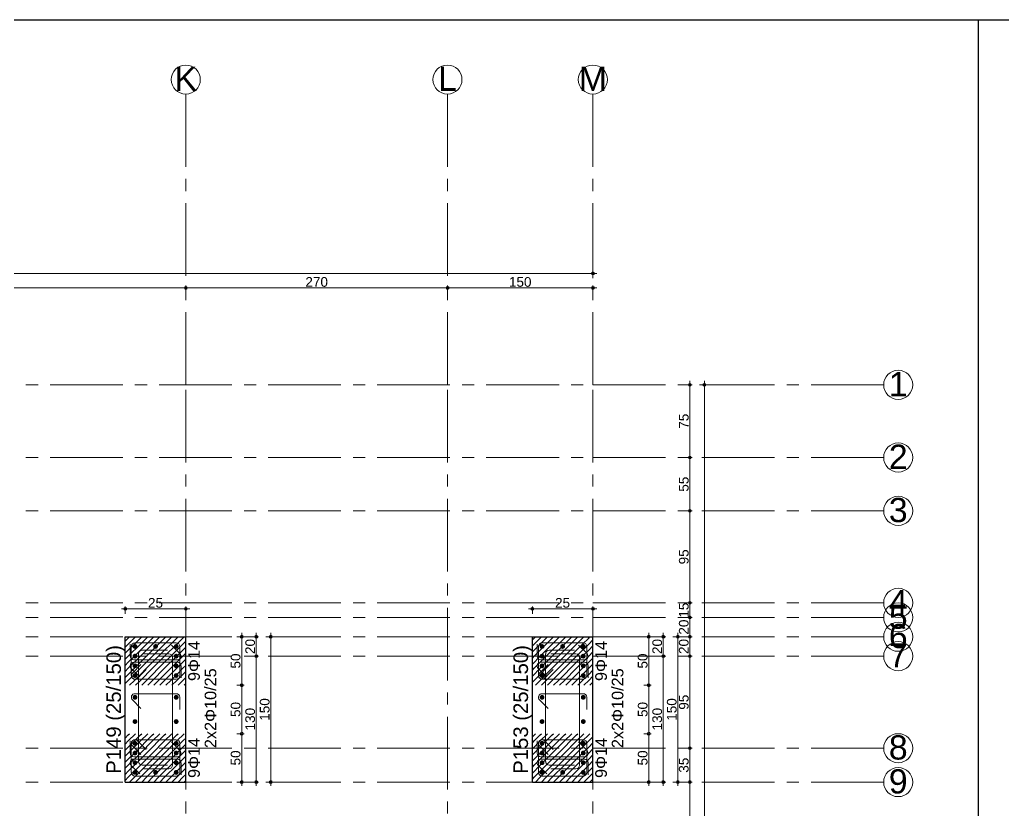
# Model space of a CAD drawing. Header units: millimetres. Extents: x 2232 to 85269, y -3593 to 5869.
# Drawn here: x 27405 to 28420, y 5053 to 5869 of the extents above; entities that cross this region are included whole.
import ezdxf

# ---------------------------------------------------------------- set-up
doc = ezdxf.new("R2010")
doc.units = ezdxf.units.MM
doc.linetypes.add('CENTER2', pattern=[112.5, 75, -12.5, 12.5, -12.5])
doc.linetypes.add('DASHDOT2', pattern=[12.7, 6.35, -3.175, 0, -3.175])
doc.layers.add('aks', color=251, linetype='DASHDOT2', lineweight=35)
for name, color, linetype in [('Donatı Yazısı', 7, 'Continuous'), ('Donatı Çizgisi', 7, 'Continuous'), ('Kolon', 7, 'Continuous'), ('Ölçülendirme', 7, 'Continuous')]:
    doc.layers.add(name, color=color, linetype=linetype)
doc.styles.add('arial_1_18', font='arial.ttf', dxfattribs={"height": 0.2})

# ---------------------------------------------------------------- blocks, each defined once
blk = doc.blocks.new('IDE999Entity6846')
at = {"layer": 'aks', "color": 250, "linetype": 'CENTER2', "lineweight": 5}
for points in [[(15359.3, 2530), (15359.3, 2830)], [(15359.3, 200), (15359.3, 2530)]]:
    blk.add_lwpolyline(points, dxfattribs=at)
at = {"layer": 'aks', "color": 30, "linetype": 'Continuous', "lineweight": 5}
blk.add_circle((15359.3, 2845), 15, dxfattribs=at)
at = {"layer": 'aks', "color": 1, "linetype": 'Continuous', "lineweight": 5, "style": 'arial_1_18'}
blk.add_text('K', height=25, dxfattribs=at).set_placement((15347.7, 2833.4))
blk = doc.blocks.new('IDE999Entity6847')
at = {"layer": 'aks', "color": 250, "linetype": 'CENTER2', "lineweight": 5}
for points in [[(15779.3, 2530), (15779.3, 2830)], [(15779.3, 200), (15779.3, 2530)]]:
    blk.add_lwpolyline(points, dxfattribs=at)
at = {"layer": 'aks', "color": 30, "linetype": 'Continuous', "lineweight": 5}
blk.add_circle((15779.3, 2845), 15, dxfattribs=at)
at = {"layer": 'aks', "color": 1, "linetype": 'Continuous', "lineweight": 5, "style": 'arial_1_18'}
blk.add_text('M', height=25, dxfattribs=at).set_placement((15764.8, 2833.4))
blk = doc.blocks.new('IDE999Entity6848')
at = {"layer": 'aks', "color": 250, "linetype": 'CENTER2', "lineweight": 5}
for points in [[(15629.3, 2530), (15629.3, 2830)], [(15629.3, 200), (15629.3, 2530)]]:
    blk.add_lwpolyline(points, dxfattribs=at)
at = {"layer": 'aks', "color": 30, "linetype": 'Continuous', "lineweight": 5}
blk.add_circle((15629.3, 2845), 15, dxfattribs=at)
at = {"layer": 'aks', "color": 1, "linetype": 'Continuous', "lineweight": 5, "style": 'arial_1_18'}
blk.add_text('L', height=25, dxfattribs=at).set_placement((15619.6, 2833.4))

msp = doc.modelspace()

# ---------------------------------------------------------------- hatches: boundary and pattern name
at = {"layer": 'Donatı Çizgisi', "linetype": 'Continuous', "lineweight": 5}
h = msp.add_hatch(color=5, dxfattribs=at)
edge = h.paths.add_edge_path(flags=0)
edge.add_arc((27523.9, 5221.9), 2.5, 0, 360)
h = msp.add_hatch(color=5, dxfattribs=at)
edge = h.paths.add_edge_path(flags=0)
edge.add_arc((27545.1, 5221.9), 2.5, 0, 360)
h = msp.add_hatch(color=5, dxfattribs=at)
edge = h.paths.add_edge_path(flags=0)
edge.add_arc((27566.4, 5221.9), 2.5, 0, 360)
h = msp.add_hatch(color=5, dxfattribs=at)
edge = h.paths.add_edge_path(flags=0)
edge.add_arc((27943.9, 5221.9), 2.5, 0, 360)
h = msp.add_hatch(color=5, dxfattribs=at)
edge = h.paths.add_edge_path(flags=0)
edge.add_arc((27965.1, 5221.9), 2.5, 0, 360)
h = msp.add_hatch(color=5, dxfattribs=at)
edge = h.paths.add_edge_path(flags=0)
edge.add_arc((27986.4, 5221.9), 2.5, 0, 360)
h = msp.add_hatch(color=5, dxfattribs=at)
edge = h.paths.add_edge_path(flags=0)
edge.add_arc((27523.9, 5211.9), 2.5, 0, 360)
h = msp.add_hatch(color=5, dxfattribs=at)
edge = h.paths.add_edge_path(flags=0)
edge.add_arc((27566.4, 5211.9), 2.5, 0, 360)
h = msp.add_hatch(color=5, dxfattribs=at)
edge = h.paths.add_edge_path(flags=0)
edge.add_arc((27943.9, 5211.9), 2.5, 0, 360)
h = msp.add_hatch(color=5, dxfattribs=at)
edge = h.paths.add_edge_path(flags=0)
edge.add_arc((27986.4, 5211.9), 2.5, 0, 360)
h = msp.add_hatch(color=5, dxfattribs=at)
edge = h.paths.add_edge_path(flags=0)
edge.add_arc((27523.9, 5201.9), 2.5, 0, 360)
h = msp.add_hatch(color=5, dxfattribs=at)
edge = h.paths.add_edge_path(flags=0)
edge.add_arc((27566.4, 5201.9), 2.5, 0, 360)
h = msp.add_hatch(color=5, dxfattribs=at)
edge = h.paths.add_edge_path(flags=0)
edge.add_arc((27943.9, 5201.9), 2.5, 0, 360)
h = msp.add_hatch(color=5, dxfattribs=at)
edge = h.paths.add_edge_path(flags=0)
edge.add_arc((27986.4, 5201.9), 2.5, 0, 360)
h = msp.add_hatch(color=5, dxfattribs=at)
edge = h.paths.add_edge_path(flags=0)
edge.add_arc((27523.9, 5191.9), 2.5, 0, 360)
h = msp.add_hatch(color=5, dxfattribs=at)
edge = h.paths.add_edge_path(flags=0)
edge.add_arc((27566.4, 5191.9), 2.5, 0, 360)
h = msp.add_hatch(color=5, dxfattribs=at)
edge = h.paths.add_edge_path(flags=0)
edge.add_arc((27943.9, 5191.9), 2.5, 0, 360)
h = msp.add_hatch(color=5, dxfattribs=at)
edge = h.paths.add_edge_path(flags=0)
edge.add_arc((27986.4, 5191.9), 2.5, 0, 360)
h = msp.add_hatch(color=5, dxfattribs=at)
edge = h.paths.add_edge_path(flags=0)
edge.add_arc((27523.9, 5169.4), 2.5, 0, 360)
h = msp.add_hatch(color=5, dxfattribs=at)
edge = h.paths.add_edge_path(flags=0)
edge.add_arc((27566.4, 5169.4), 2.5, 0, 360)
h = msp.add_hatch(color=5, dxfattribs=at)
edge = h.paths.add_edge_path(flags=0)
edge.add_arc((27943.9, 5169.4), 2.5, 0, 360)
h = msp.add_hatch(color=5, dxfattribs=at)
edge = h.paths.add_edge_path(flags=0)
edge.add_arc((27986.4, 5169.4), 2.5, 0, 360)
h = msp.add_hatch(color=5, dxfattribs=at)
edge = h.paths.add_edge_path(flags=0)
edge.add_arc((27523.9, 5144.4), 2.5, 0, 360)
h = msp.add_hatch(color=5, dxfattribs=at)
edge = h.paths.add_edge_path(flags=0)
edge.add_arc((27566.4, 5144.4), 2.5, 0, 360)
h = msp.add_hatch(color=5, dxfattribs=at)
edge = h.paths.add_edge_path(flags=0)
edge.add_arc((27943.9, 5144.4), 2.5, 0, 360)
h = msp.add_hatch(color=5, dxfattribs=at)
edge = h.paths.add_edge_path(flags=0)
edge.add_arc((27986.4, 5144.4), 2.5, 0, 360)
h = msp.add_hatch(color=5, dxfattribs=at)
edge = h.paths.add_edge_path(flags=0)
edge.add_arc((27523.9, 5121.9), 2.5, 0, 360)
h = msp.add_hatch(color=5, dxfattribs=at)
edge = h.paths.add_edge_path(flags=0)
edge.add_arc((27566.4, 5121.9), 2.5, 0, 360)
h = msp.add_hatch(color=5, dxfattribs=at)
edge = h.paths.add_edge_path(flags=0)
edge.add_arc((27943.9, 5121.9), 2.5, 0, 360)
h = msp.add_hatch(color=5, dxfattribs=at)
edge = h.paths.add_edge_path(flags=0)
edge.add_arc((27986.4, 5121.9), 2.5, 0, 360)
h = msp.add_hatch(color=5, dxfattribs=at)
edge = h.paths.add_edge_path(flags=0)
edge.add_arc((27523.9, 5111.9), 2.5, 0, 360)
h = msp.add_hatch(color=5, dxfattribs=at)
edge = h.paths.add_edge_path(flags=0)
edge.add_arc((27566.4, 5111.9), 2.5, 0, 360)
h = msp.add_hatch(color=5, dxfattribs=at)
edge = h.paths.add_edge_path(flags=0)
edge.add_arc((27943.9, 5111.9), 2.5, 0, 360)
h = msp.add_hatch(color=5, dxfattribs=at)
edge = h.paths.add_edge_path(flags=0)
edge.add_arc((27986.4, 5111.9), 2.5, 0, 360)
h = msp.add_hatch(color=5, dxfattribs=at)
edge = h.paths.add_edge_path(flags=0)
edge.add_arc((27523.9, 5101.9), 2.5, 0, 360)
h = msp.add_hatch(color=5, dxfattribs=at)
edge = h.paths.add_edge_path(flags=0)
edge.add_arc((27566.4, 5101.9), 2.5, 0, 360)
h = msp.add_hatch(color=5, dxfattribs=at)
edge = h.paths.add_edge_path(flags=0)
edge.add_arc((27943.9, 5101.9), 2.5, 0, 360)
h = msp.add_hatch(color=5, dxfattribs=at)
edge = h.paths.add_edge_path(flags=0)
edge.add_arc((27986.4, 5101.9), 2.5, 0, 360)
h = msp.add_hatch(color=5, dxfattribs=at)
edge = h.paths.add_edge_path(flags=0)
edge.add_arc((27523.9, 5091.9), 2.5, 0, 360)
h = msp.add_hatch(color=5, dxfattribs=at)
edge = h.paths.add_edge_path(flags=0)
edge.add_arc((27545.1, 5091.9), 2.5, 0, 360)
h = msp.add_hatch(color=5, dxfattribs=at)
edge = h.paths.add_edge_path(flags=0)
edge.add_arc((27566.4, 5091.9), 2.5, 0, 360)
h = msp.add_hatch(color=5, dxfattribs=at)
edge = h.paths.add_edge_path(flags=0)
edge.add_arc((27943.9, 5091.9), 2.5, 0, 360)
h = msp.add_hatch(color=5, dxfattribs=at)
edge = h.paths.add_edge_path(flags=0)
edge.add_arc((27965.1, 5091.9), 2.5, 0, 360)
h = msp.add_hatch(color=5, dxfattribs=at)
edge = h.paths.add_edge_path(flags=0)
edge.add_arc((27986.4, 5091.9), 2.5, 0, 360)

# ---------------------------------------------------------------- linework, layer by layer
for p, q in [((3332.4, 5868.7), (79990.7, 5868.7)), ((28393.8, 5868.7), (28393.8, 1368.7))]:
    msp.add_line(p, q)
at = {"layer": 'aks', "color": 250, "linetype": 'CENTER2', "lineweight": 5}
for points in [[(24736.4, 5491.9), (27996.4, 5491.9)], [(27996.4, 5491.9), (28296.4, 5491.9)], [(24736.4, 5416.9), (27996.4, 5416.9)], [(27996.4, 5416.9), (28296.4, 5416.9)], [(24736.4, 5361.9), (27996.4, 5361.9)], [(27996.4, 5361.9), (28296.4, 5361.9)], [(24736.4, 5266.9), (27996.4, 5266.9)], [(27996.4, 5266.9), (28296.4, 5266.9)], [(24736.4, 5251.9), (27996.4, 5251.9)], [(27996.4, 5251.9), (28296.4, 5251.9)], [(24736.4, 5231.9), (27996.4, 5231.9)], [(27996.4, 5231.9), (28296.4, 5231.9)], [(24736.4, 5211.9), (27996.4, 5211.9)], [(27996.4, 5211.9), (28296.4, 5211.9)], [(24736.4, 5116.9), (27996.4, 5116.9)], [(27996.4, 5116.9), (28296.4, 5116.9)], [(24736.4, 5081.9), (27996.4, 5081.9)], [(27996.4, 5081.9), (28296.4, 5081.9)]]:
    msp.add_lwpolyline(points, dxfattribs=at)
at = {"layer": 'aks', "color": 30, "linetype": 'Continuous', "lineweight": 5}
for centre in [(28311.4, 5491.9), (28311.4, 5416.9), (28311.4, 5361.9), (28311.4, 5266.9), (28311.4, 5251.9), (28311.4, 5231.9), (28311.4, 5211.9), (28311.4, 5116.9), (28311.4, 5081.9)]:
    msp.add_circle(centre, 15, dxfattribs=at)
at = {"layer": 'Donatı Çizgisi', "color": 1, "linetype": 'Continuous', "lineweight": 5}
for points in [[(27518.9, 5211.9), (27518.9, 5224.4)], [(27531.4, 5218.1), (27557.4, 5218.1)], [(27561.4, 5223.4), (27570.3, 5214.5)], [(27938.9, 5211.9), (27938.9, 5224.4)], [(27951.4, 5218.1), (27977.4, 5218.1)], [(27981.4, 5223.4), (27990.3, 5214.5)], [(27567.6, 5208.1), (27522.6, 5208.1)], [(27527.6, 5103.1), (27527.6, 5214.4)], [(27558.9, 5214.4), (27532.9, 5214.4)], [(27562.6, 5099.4), (27562.6, 5210.6)], [(27987.6, 5208.1), (27942.6, 5208.1)], [(27947.6, 5103.1), (27947.6, 5214.4)], [(27978.9, 5214.4), (27952.9, 5214.4)], [(27982.6, 5099.4), (27982.6, 5210.6)], [(27528.8, 5190.4), (27520, 5199.2)], [(27522.6, 5205.6), (27567.6, 5205.6)], [(27571.4, 5201.9), (27571.4, 5189.4)], [(27948.8, 5190.4), (27940, 5199.2)], [(27942.6, 5205.6), (27987.6, 5205.6)], [(27991.4, 5201.9), (27991.4, 5189.4)], [(27530.1, 5157.9), (27521.2, 5166.7)], [(27523.9, 5173.1), (27566.4, 5173.1)], [(27570.1, 5169.4), (27570.1, 5156.9)], [(27950.1, 5157.9), (27941.2, 5166.7)], [(27943.9, 5173.1), (27986.4, 5173.1)], [(27990.1, 5169.4), (27990.1, 5156.9)], [(27518.9, 5111.9), (27518.9, 5124.4)], [(27561.4, 5123.4), (27570.3, 5114.5)], [(27938.9, 5111.9), (27938.9, 5124.4)], [(27981.4, 5123.4), (27990.3, 5114.5)], [(27567.6, 5108.1), (27522.6, 5108.1)], [(27522.6, 5105.6), (27567.6, 5105.6)], [(27987.6, 5108.1), (27942.6, 5108.1)], [(27942.6, 5105.6), (27987.6, 5105.6)], [(27528.8, 5090.4), (27520, 5099.2)], [(27557.4, 5099.4), (27531.4, 5099.4)], [(27532.9, 5095.6), (27558.9, 5095.6)], [(27571.4, 5101.9), (27571.4, 5089.4)], [(27948.8, 5090.4), (27940, 5099.2)], [(27977.4, 5099.4), (27951.4, 5099.4)], [(27952.9, 5095.6), (27978.9, 5095.6)], [(27991.4, 5101.9), (27991.4, 5089.4)]]:
    msp.add_lwpolyline(points, dxfattribs=at)
at = {"layer": 'Donatı Çizgisi', "color": 5, "linetype": 'Continuous', "lineweight": 5}
for points in [[(27520.1, 5191.9), (27520.1, 5221.9)], [(27523.9, 5225.6), (27566.4, 5225.6)], [(27570.1, 5221.9), (27570.1, 5191.9)], [(27940.1, 5191.9), (27940.1, 5221.9)], [(27943.9, 5225.6), (27986.4, 5225.6)], [(27990.1, 5221.9), (27990.1, 5191.9)], [(27521.2, 5194.5), (27530.1, 5203.4)], [(27535.4, 5198.1), (27526.5, 5189.2)], [(27941.2, 5194.5), (27950.1, 5203.4)], [(27955.4, 5198.1), (27946.5, 5189.2)], [(27566.4, 5188.1), (27523.9, 5188.1)], [(27986.4, 5188.1), (27943.9, 5188.1)], [(27566.4, 5125.6), (27523.9, 5125.6)], [(27986.4, 5125.6), (27943.9, 5125.6)], [(27520.1, 5121.9), (27520.1, 5091.9)], [(27521.2, 5119.2), (27530.1, 5110.4)], [(27535.4, 5115.7), (27526.5, 5124.5)], [(27570.1, 5091.9), (27570.1, 5121.9)], [(27940.1, 5121.9), (27940.1, 5091.9)], [(27941.2, 5119.2), (27950.1, 5110.4)], [(27955.4, 5115.7), (27946.5, 5124.5)], [(27990.1, 5091.9), (27990.1, 5121.9)], [(27523.9, 5088.1), (27566.4, 5088.1)], [(27943.9, 5088.1), (27986.4, 5088.1)]]:
    msp.add_lwpolyline(points, dxfattribs=at)
for centre, start, end in [((27523.9, 5221.9), 90, 180), ((27566.4, 5221.9), 0, 90), ((27943.9, 5221.9), 90, 180), ((27986.4, 5221.9), 0, 90), ((27523.9, 5191.9), 135, 270), ((27523.9, 5191.9), 180, 315), ((27566.4, 5191.9), 270, 0), ((27943.9, 5191.9), 135, 270), ((27943.9, 5191.9), 180, 315), ((27986.4, 5191.9), 270, 0), ((27523.9, 5121.9), 45, 180), ((27523.9, 5121.9), 90, 225), ((27566.4, 5121.9), 0, 90), ((27943.9, 5121.9), 45, 180), ((27943.9, 5121.9), 90, 225), ((27986.4, 5121.9), 0, 90), ((27523.9, 5091.9), 180, 270), ((27566.4, 5091.9), 270, 0), ((27943.9, 5091.9), 180, 270), ((27986.4, 5091.9), 270, 0)]:
    msp.add_arc(centre, 3.75, start, end, dxfattribs=at)
at = {"layer": 'Donatı Çizgisi', "color": 1, "linetype": 'Continuous', "lineweight": 5}
for centre, start, end in [((27531.4, 5214.4), 90, 180), ((27951.4, 5214.4), 90, 180), ((27522.6, 5211.9), 180, 270), ((27558.9, 5210.6), 0, 90), ((27567.6, 5211.9), 270, 45), ((27942.6, 5211.9), 180, 270), ((27978.9, 5210.6), 0, 90), ((27987.6, 5211.9), 270, 45), ((27522.6, 5201.9), 90, 225), ((27567.6, 5201.9), 0, 90), ((27942.6, 5201.9), 90, 225), ((27987.6, 5201.9), 0, 90), ((27523.9, 5169.4), 90, 225), ((27566.4, 5169.4), 0, 90), ((27943.9, 5169.4), 90, 225), ((27986.4, 5169.4), 0, 90), ((27522.6, 5111.9), 180, 270), ((27522.6, 5101.9), 90, 225), ((27567.6, 5111.9), 270, 45), ((27567.6, 5101.9), 0, 90), ((27942.6, 5111.9), 180, 270), ((27942.6, 5101.9), 90, 225), ((27987.6, 5111.9), 270, 45), ((27987.6, 5101.9), 0, 90), ((27531.4, 5103.1), 180, 270), ((27558.9, 5099.4), 270, 0), ((27951.4, 5103.1), 180, 270), ((27978.9, 5099.4), 270, 0)]:
    msp.add_arc(centre, 3.75, start, end, dxfattribs=at)
at = {"layer": 'Kolon', "color": 33, "linetype": 'Continuous', "lineweight": -3}
for points in [[(27513.9, 5081.9), (27513.9, 5231.9)], [(27513.9, 5231.9), (27576.4, 5231.9)], [(27576.4, 5081.9), (27576.4, 5231.9)], [(27933.9, 5081.9), (27933.9, 5231.9)], [(27933.9, 5231.9), (27996.4, 5231.9)], [(27996.4, 5081.9), (27996.4, 5231.9)], [(27513.9, 5081.9), (27576.4, 5081.9)], [(27933.9, 5081.9), (27996.4, 5081.9)]]:
    msp.add_lwpolyline(points, dxfattribs=at)
at = {"layer": 'Kolon', "color": 251, "linetype": 'Continuous', "lineweight": -3}
for points in [[(27513.9, 5227.4), (27517, 5230.6)], [(27517, 5224.4), (27524.5, 5231.9)], [(27517, 5230.6), (27518.3, 5231.9)], [(27523.3, 5224.4), (27529.5, 5230.6)], [(27529.5, 5224.4), (27537, 5231.9)], [(27529.5, 5230.6), (27530.8, 5231.9)], [(27535.8, 5224.4), (27542, 5230.6)], [(27542, 5224.4), (27549.5, 5231.9)], [(27542, 5230.6), (27543.3, 5231.9)], [(27548.3, 5224.4), (27554.5, 5230.6)], [(27554.5, 5224.4), (27562, 5231.9)], [(27554.5, 5230.6), (27555.8, 5231.9)], [(27560.8, 5224.4), (27567, 5230.6)], [(27567, 5224.4), (27574.5, 5231.9)], [(27567, 5230.6), (27568.3, 5231.9)], [(27573.3, 5224.4), (27576.4, 5227.4)], [(27933.9, 5228.7), (27937, 5231.9)], [(27935.8, 5224.4), (27942, 5230.6)], [(27942, 5224.4), (27949.5, 5231.9)], [(27942, 5230.6), (27943.3, 5231.9)], [(27948.3, 5224.4), (27954.5, 5230.6)], [(27954.5, 5224.4), (27962, 5231.9)], [(27954.5, 5230.6), (27955.8, 5231.9)], [(27960.8, 5224.4), (27967, 5230.6)], [(27967, 5224.4), (27974.5, 5231.9)], [(27967, 5230.6), (27968.3, 5231.9)], [(27973.3, 5224.4), (27979.5, 5230.6)], [(27979.5, 5224.4), (27987, 5231.9)], [(27979.5, 5230.6), (27980.8, 5231.9)], [(27985.8, 5224.4), (27992, 5230.6)], [(27992, 5230.6), (27993.3, 5231.9)], [(27992, 5224.4), (27996.4, 5228.7)], [(27513.9, 5221.2), (27517, 5224.4)], [(27513.9, 5214.9), (27517, 5218.1)], [(27517, 5211.9), (27529.5, 5224.4)], [(27517, 5218.1), (27523.3, 5224.4)], [(27523.3, 5211.9), (27529.5, 5218.1)], [(27529.5, 5211.9), (27542, 5224.4)], [(27529.5, 5218.1), (27535.8, 5224.4)], [(27535.8, 5211.9), (27542, 5218.1)], [(27542, 5211.9), (27554.5, 5224.4)], [(27542, 5218.1), (27548.3, 5224.4)], [(27548.3, 5211.9), (27554.5, 5218.1)], [(27554.5, 5211.9), (27567, 5224.4)], [(27554.5, 5218.1), (27560.8, 5224.4)], [(27560.8, 5211.9), (27567, 5218.1)], [(27567, 5218.1), (27573.3, 5224.4)], [(27567, 5211.9), (27576.4, 5221.2)], [(27933.9, 5216.2), (27942, 5224.4)], [(27933.9, 5222.4), (27935.8, 5224.4)], [(27935.8, 5211.9), (27942, 5218.1)], [(27942, 5211.9), (27954.5, 5224.4)], [(27942, 5218.1), (27948.3, 5224.4)], [(27948.3, 5211.9), (27954.5, 5218.1)], [(27954.5, 5211.9), (27967, 5224.4)], [(27954.5, 5218.1), (27960.8, 5224.4)], [(27960.8, 5211.9), (27967, 5218.1)], [(27967, 5211.9), (27979.5, 5224.4)], [(27967, 5218.1), (27973.3, 5224.4)], [(27973.3, 5211.9), (27979.5, 5218.1)], [(27979.5, 5211.9), (27992, 5224.4)], [(27979.5, 5218.1), (27985.8, 5224.4)], [(27985.8, 5211.9), (27992, 5218.1)], [(27992, 5218.1), (27996.4, 5222.4)], [(27513.9, 5208.7), (27517, 5211.9)], [(27517, 5199.4), (27529.5, 5211.9)], [(27517, 5205.6), (27523.3, 5211.9)], [(27529.5, 5199.4), (27542, 5211.9)], [(27529.5, 5205.6), (27535.8, 5211.9)], [(27542, 5199.4), (27554.5, 5211.9)], [(27542, 5205.6), (27548.3, 5211.9)], [(27554.5, 5199.4), (27567, 5211.9)], [(27554.5, 5205.6), (27560.8, 5211.9)], [(27567, 5205.6), (27573.3, 5211.9)], [(27567, 5199.4), (27576.4, 5208.7)], [(27573.3, 5211.9), (27576.4, 5214.9)], [(27933.9, 5203.7), (27942, 5211.9)], [(27933.9, 5209.9), (27935.8, 5211.9)], [(27942, 5199.4), (27954.5, 5211.9)], [(27942, 5205.6), (27948.3, 5211.9)], [(27954.5, 5199.4), (27967, 5211.9)], [(27954.5, 5205.6), (27960.8, 5211.9)], [(27967, 5199.4), (27979.5, 5211.9)], [(27967, 5205.6), (27973.3, 5211.9)], [(27979.5, 5199.4), (27992, 5211.9)], [(27979.5, 5205.6), (27985.8, 5211.9)], [(27992, 5211.9), (27996.4, 5216.2)], [(27992, 5205.6), (27996.4, 5209.9)], [(27513.9, 5202.4), (27517, 5205.6)], [(27513.9, 5196.2), (27517, 5199.4)], [(27517, 5186.9), (27529.5, 5199.4)], [(27517, 5193.1), (27523.3, 5199.4)], [(27523.3, 5199.4), (27529.5, 5205.6)], [(27529.5, 5186.9), (27542, 5199.4)], [(27529.5, 5193.1), (27535.8, 5199.4)], [(27535.8, 5199.4), (27542, 5205.6)], [(27542, 5186.9), (27554.5, 5199.4)], [(27542, 5193.1), (27548.3, 5199.4)], [(27548.3, 5199.4), (27554.5, 5205.6)], [(27554.5, 5186.9), (27567, 5199.4)], [(27554.5, 5193.1), (27560.8, 5199.4)], [(27560.8, 5199.4), (27567, 5205.6)], [(27567, 5193.1), (27573.3, 5199.4)], [(27573.3, 5199.4), (27576.4, 5202.4)], [(27933.9, 5191.2), (27942, 5199.4)], [(27933.9, 5197.4), (27935.8, 5199.4)], [(27935.8, 5199.4), (27942, 5205.6)], [(27942, 5186.9), (27954.5, 5199.4)], [(27942, 5193.1), (27948.3, 5199.4)], [(27948.3, 5199.4), (27954.5, 5205.6)], [(27954.5, 5186.9), (27967, 5199.4)], [(27954.5, 5193.1), (27960.8, 5199.4)], [(27960.8, 5199.4), (27967, 5205.6)], [(27967, 5186.9), (27979.5, 5199.4)], [(27967, 5193.1), (27973.3, 5199.4)], [(27973.3, 5199.4), (27979.5, 5205.6)], [(27979.5, 5186.9), (27992, 5199.4)], [(27979.5, 5193.1), (27985.8, 5199.4)], [(27985.8, 5199.4), (27992, 5205.6)], [(27992, 5199.4), (27996.4, 5203.7)], [(27992, 5193.1), (27996.4, 5197.4)], [(27513.9, 5189.9), (27517, 5193.1)], [(27513.9, 5183.7), (27517, 5186.9)], [(27518.3, 5181.9), (27523.3, 5186.9)], [(27523.3, 5186.9), (27529.5, 5193.1)], [(27524.5, 5181.9), (27529.5, 5186.9)], [(27530.8, 5181.9), (27535.8, 5186.9)], [(27535.8, 5186.9), (27542, 5193.1)], [(27537, 5181.9), (27542, 5186.9)], [(27543.3, 5181.9), (27548.3, 5186.9)], [(27548.3, 5186.9), (27554.5, 5193.1)], [(27549.5, 5181.9), (27554.5, 5186.9)], [(27555.8, 5181.9), (27560.8, 5186.9)], [(27560.8, 5186.9), (27567, 5193.1)], [(27562, 5181.9), (27567, 5186.9)], [(27567, 5186.9), (27576.4, 5196.2)], [(27568.3, 5181.9), (27573.3, 5186.9)], [(27573.3, 5186.9), (27576.4, 5189.9)], [(27933.9, 5184.9), (27935.8, 5186.9)], [(27935.8, 5186.9), (27942, 5193.1)], [(27937, 5181.9), (27942, 5186.9)], [(27943.3, 5181.9), (27948.3, 5186.9)], [(27948.3, 5186.9), (27954.5, 5193.1)], [(27949.5, 5181.9), (27954.5, 5186.9)], [(27955.8, 5181.9), (27960.8, 5186.9)], [(27960.8, 5186.9), (27967, 5193.1)], [(27962, 5181.9), (27967, 5186.9)], [(27968.3, 5181.9), (27973.3, 5186.9)], [(27973.3, 5186.9), (27979.5, 5193.1)], [(27974.5, 5181.9), (27979.5, 5186.9)], [(27980.8, 5181.9), (27985.8, 5186.9)], [(27985.8, 5186.9), (27992, 5193.1)], [(27987, 5181.9), (27992, 5186.9)], [(27992, 5186.9), (27996.4, 5191.2)], [(27574.5, 5181.9), (27576.4, 5183.7)], [(27993.3, 5181.9), (27996.4, 5184.9)], [(27513.9, 5127.4), (27517, 5130.6)], [(27517, 5124.4), (27524.5, 5131.9)], [(27517, 5130.6), (27518.3, 5131.9)], [(27523.3, 5124.4), (27529.5, 5130.6)], [(27529.5, 5124.4), (27537, 5131.9)], [(27529.5, 5130.6), (27530.8, 5131.9)], [(27535.8, 5124.4), (27542, 5130.6)], [(27542, 5124.4), (27549.5, 5131.9)], [(27542, 5130.6), (27543.3, 5131.9)], [(27548.3, 5124.4), (27554.5, 5130.6)], [(27554.5, 5124.4), (27562, 5131.9)], [(27554.5, 5130.6), (27555.8, 5131.9)], [(27560.8, 5124.4), (27567, 5130.6)], [(27567, 5124.4), (27574.5, 5131.9)], [(27567, 5130.6), (27568.3, 5131.9)], [(27573.3, 5124.4), (27576.4, 5127.4)], [(27933.9, 5128.7), (27937, 5131.9)], [(27935.8, 5124.4), (27942, 5130.6)], [(27942, 5124.4), (27949.5, 5131.9)], [(27942, 5130.6), (27943.3, 5131.9)], [(27948.3, 5124.4), (27954.5, 5130.6)], [(27954.5, 5124.4), (27962, 5131.9)], [(27954.5, 5130.6), (27955.8, 5131.9)], [(27960.8, 5124.4), (27967, 5130.6)], [(27967, 5124.4), (27974.5, 5131.9)], [(27967, 5130.6), (27968.3, 5131.9)], [(27973.3, 5124.4), (27979.5, 5130.6)], [(27979.5, 5124.4), (27987, 5131.9)], [(27979.5, 5130.6), (27980.8, 5131.9)], [(27985.8, 5124.4), (27992, 5130.6)], [(27992, 5130.6), (27993.3, 5131.9)], [(27992, 5124.4), (27996.4, 5128.7)], [(27513.9, 5121.2), (27517, 5124.4)], [(27513.9, 5114.9), (27517, 5118.1)], [(27517, 5111.9), (27529.5, 5124.4)], [(27517, 5118.1), (27523.3, 5124.4)], [(27523.3, 5111.9), (27529.5, 5118.1)], [(27529.5, 5111.9), (27542, 5124.4)], [(27529.5, 5118.1), (27535.8, 5124.4)], [(27535.8, 5111.9), (27542, 5118.1)], [(27542, 5111.9), (27554.5, 5124.4)], [(27542, 5118.1), (27548.3, 5124.4)], [(27548.3, 5111.9), (27554.5, 5118.1)], [(27554.5, 5111.9), (27567, 5124.4)], [(27554.5, 5118.1), (27560.8, 5124.4)], [(27560.8, 5111.9), (27567, 5118.1)], [(27567, 5118.1), (27573.3, 5124.4)], [(27567, 5111.9), (27576.4, 5121.2)], [(27933.9, 5116.2), (27942, 5124.4)], [(27933.9, 5122.4), (27935.8, 5124.4)], [(27935.8, 5111.9), (27942, 5118.1)], [(27942, 5111.9), (27954.5, 5124.4)], [(27942, 5118.1), (27948.3, 5124.4)], [(27948.3, 5111.9), (27954.5, 5118.1)], [(27954.5, 5111.9), (27967, 5124.4)], [(27954.5, 5118.1), (27960.8, 5124.4)], [(27960.8, 5111.9), (27967, 5118.1)], [(27967, 5111.9), (27979.5, 5124.4)], [(27967, 5118.1), (27973.3, 5124.4)], [(27973.3, 5111.9), (27979.5, 5118.1)], [(27979.5, 5111.9), (27992, 5124.4)], [(27979.5, 5118.1), (27985.8, 5124.4)], [(27985.8, 5111.9), (27992, 5118.1)], [(27992, 5118.1), (27996.4, 5122.4)], [(27992, 5111.9), (27996.4, 5116.2)], [(27513.9, 5108.7), (27517, 5111.9)], [(27513.9, 5102.4), (27517, 5105.6)], [(27517, 5099.4), (27529.5, 5111.9)], [(27517, 5105.6), (27523.3, 5111.9)], [(27523.3, 5099.4), (27529.5, 5105.6)], [(27529.5, 5099.4), (27542, 5111.9)], [(27529.5, 5105.6), (27535.8, 5111.9)], [(27535.8, 5099.4), (27542, 5105.6)], [(27542, 5099.4), (27554.5, 5111.9)], [(27542, 5105.6), (27548.3, 5111.9)], [(27548.3, 5099.4), (27554.5, 5105.6)], [(27554.5, 5099.4), (27567, 5111.9)], [(27554.5, 5105.6), (27560.8, 5111.9)], [(27560.8, 5099.4), (27567, 5105.6)], [(27567, 5105.6), (27573.3, 5111.9)], [(27567, 5099.4), (27576.4, 5108.7)], [(27573.3, 5111.9), (27576.4, 5114.9)], [(27933.9, 5103.7), (27942, 5111.9)], [(27933.9, 5109.9), (27935.8, 5111.9)], [(27935.8, 5099.4), (27942, 5105.6)], [(27942, 5099.4), (27954.5, 5111.9)], [(27942, 5105.6), (27948.3, 5111.9)], [(27948.3, 5099.4), (27954.5, 5105.6)], [(27954.5, 5099.4), (27967, 5111.9)], [(27954.5, 5105.6), (27960.8, 5111.9)], [(27960.8, 5099.4), (27967, 5105.6)], [(27967, 5099.4), (27979.5, 5111.9)], [(27967, 5105.6), (27973.3, 5111.9)], [(27973.3, 5099.4), (27979.5, 5105.6)], [(27979.5, 5099.4), (27992, 5111.9)], [(27979.5, 5105.6), (27985.8, 5111.9)], [(27985.8, 5099.4), (27992, 5105.6)], [(27992, 5105.6), (27996.4, 5109.9)], [(27513.9, 5096.2), (27517, 5099.4)], [(27517, 5086.9), (27529.5, 5099.4)], [(27517, 5093.1), (27523.3, 5099.4)], [(27529.5, 5086.9), (27542, 5099.4)], [(27529.5, 5093.1), (27535.8, 5099.4)], [(27542, 5086.9), (27554.5, 5099.4)], [(27542, 5093.1), (27548.3, 5099.4)], [(27554.5, 5086.9), (27567, 5099.4)], [(27554.5, 5093.1), (27560.8, 5099.4)], [(27567, 5093.1), (27573.3, 5099.4)], [(27567, 5086.9), (27576.4, 5096.2)], [(27573.3, 5099.4), (27576.4, 5102.4)], [(27933.9, 5091.2), (27942, 5099.4)], [(27933.9, 5097.4), (27935.8, 5099.4)], [(27942, 5086.9), (27954.5, 5099.4)], [(27942, 5093.1), (27948.3, 5099.4)], [(27954.5, 5086.9), (27967, 5099.4)], [(27954.5, 5093.1), (27960.8, 5099.4)], [(27967, 5086.9), (27979.5, 5099.4)], [(27967, 5093.1), (27973.3, 5099.4)], [(27979.5, 5086.9), (27992, 5099.4)], [(27979.5, 5093.1), (27985.8, 5099.4)], [(27992, 5099.4), (27996.4, 5103.7)], [(27992, 5093.1), (27996.4, 5097.4)], [(27513.9, 5089.9), (27517, 5093.1)], [(27513.9, 5083.7), (27517, 5086.9)], [(27518.3, 5081.9), (27523.3, 5086.9)], [(27523.3, 5086.9), (27529.5, 5093.1)], [(27524.5, 5081.9), (27529.5, 5086.9)], [(27530.8, 5081.9), (27535.8, 5086.9)], [(27535.8, 5086.9), (27542, 5093.1)], [(27537, 5081.9), (27542, 5086.9)], [(27543.3, 5081.9), (27548.3, 5086.9)], [(27548.3, 5086.9), (27554.5, 5093.1)], [(27549.5, 5081.9), (27554.5, 5086.9)], [(27555.8, 5081.9), (27560.8, 5086.9)], [(27560.8, 5086.9), (27567, 5093.1)], [(27562, 5081.9), (27567, 5086.9)], [(27568.3, 5081.9), (27573.3, 5086.9)], [(27573.3, 5086.9), (27576.4, 5089.9)], [(27933.9, 5084.9), (27935.8, 5086.9)], [(27935.8, 5086.9), (27942, 5093.1)], [(27937, 5081.9), (27942, 5086.9)], [(27943.3, 5081.9), (27948.3, 5086.9)], [(27948.3, 5086.9), (27954.5, 5093.1)], [(27949.5, 5081.9), (27954.5, 5086.9)], [(27955.8, 5081.9), (27960.8, 5086.9)], [(27960.8, 5086.9), (27967, 5093.1)], [(27962, 5081.9), (27967, 5086.9)], [(27968.3, 5081.9), (27973.3, 5086.9)], [(27973.3, 5086.9), (27979.5, 5093.1)], [(27974.5, 5081.9), (27979.5, 5086.9)], [(27980.8, 5081.9), (27985.8, 5086.9)], [(27985.8, 5086.9), (27992, 5093.1)], [(27987, 5081.9), (27992, 5086.9)], [(27992, 5086.9), (27996.4, 5091.2)], [(27993.3, 5081.9), (27996.4, 5084.9)], [(27574.5, 5081.9), (27576.4, 5083.7)]]:
    msp.add_lwpolyline(points, dxfattribs=at)
at = {"layer": 'Ölçülendirme', "color": 5, "linetype": 'Continuous', "lineweight": 5}
for points in [[(24732.4, 5606.9), (28000.4, 5606.9)], [(27996.4, 5601.9), (27996.4, 5609.4)], [(27576.4, 5586.9), (27576.4, 5594.4)], [(27846.4, 5586.9), (27846.4, 5594.4)], [(27996.4, 5586.9), (27996.4, 5594.4)], [(24732.4, 5591.9), (28000.4, 5591.9)], [(28091.4, 5491.9), (28098.9, 5491.9)], [(28096.4, 3157.9), (28096.4, 5495.9)], [(28106.4, 5491.9), (28113.9, 5491.9)], [(28111.4, 3157.9), (28111.4, 5495.9)], [(28091.4, 5416.9), (28098.9, 5416.9)], [(28091.4, 5361.9), (28098.9, 5361.9)], [(27580.4, 5260.7), (27509.9, 5260.7)], [(27513.9, 5255.7), (27513.9, 5263.2)], [(27576.4, 5255.7), (27576.4, 5263.2)], [(28000.4, 5260.7), (27929.9, 5260.7)], [(27933.9, 5255.7), (27933.9, 5263.2)], [(27996.4, 5255.7), (27996.4, 5263.2)], [(28091.4, 5266.9), (28098.9, 5266.9)], [(28091.4, 5251.9), (28098.9, 5251.9)], [(27629, 5231.9), (27636.5, 5231.9)], [(27634, 5077.9), (27634, 5235.9)], [(27644, 5231.9), (27651.5, 5231.9)], [(27649, 5077.9), (27649, 5235.9)], [(27659, 5231.9), (27666.5, 5231.9)], [(27664, 5077.9), (27664, 5235.9)], [(28049, 5231.9), (28056.5, 5231.9)], [(28054, 5077.9), (28054, 5235.9)], [(28064, 5231.9), (28071.5, 5231.9)], [(28069, 5077.9), (28069, 5235.9)], [(28079, 5231.9), (28086.5, 5231.9)], [(28084, 5077.9), (28084, 5235.9)], [(28091.4, 5231.9), (28098.9, 5231.9)], [(27644, 5211.9), (27651.5, 5211.9)], [(28064, 5211.9), (28071.5, 5211.9)], [(28091.4, 5211.9), (28098.9, 5211.9)], [(27629, 5181.9), (27636.5, 5181.9)], [(28049, 5181.9), (28056.5, 5181.9)], [(27629, 5131.9), (27636.5, 5131.9)], [(28049, 5131.9), (28056.5, 5131.9)], [(28091.4, 5116.9), (28098.9, 5116.9)], [(27629, 5081.9), (27636.5, 5081.9)], [(27644, 5081.9), (27651.5, 5081.9)], [(27659, 5081.9), (27666.5, 5081.9)], [(28049, 5081.9), (28056.5, 5081.9)], [(28064, 5081.9), (28071.5, 5081.9)], [(28079, 5081.9), (28086.5, 5081.9)], [(28091.4, 5081.9), (28098.9, 5081.9)]]:
    msp.add_lwpolyline(points, dxfattribs=at)
for centre in [(27996.4, 5606.9), (27576.4, 5591.9), (27846.4, 5591.9), (27996.4, 5591.9), (28096.4, 5491.9), (28111.4, 5491.9), (28096.4, 5416.9), (28096.4, 5361.9), (28096.4, 5266.9), (27513.9, 5260.7), (27576.4, 5260.7), (27933.9, 5260.7), (27996.4, 5260.7), (28096.4, 5251.9), (27634, 5231.9), (27649, 5231.9), (27664, 5231.9), (28054, 5231.9), (28069, 5231.9), (28084, 5231.9), (28096.4, 5231.9), (27649, 5211.9), (28069, 5211.9), (28096.4, 5211.9), (27634, 5181.9), (28054, 5181.9), (27634, 5131.9), (28054, 5131.9), (28096.4, 5116.9), (27634, 5081.9), (27649, 5081.9), (27664, 5081.9), (28054, 5081.9), (28069, 5081.9), (28084, 5081.9), (28096.4, 5081.9)]:
    msp.add_circle(centre, 1.5, dxfattribs=at)

# ---------------------------------------------------------------- block references
at = {"layer": 'aks'}
for name in ['IDE999Entity6846', 'IDE999Entity6848', 'IDE999Entity6847']:
    msp.add_blockref(name, (12217, 2961.9), dxfattribs=at)

# ---------------------------------------------------------------- texts
at = {"layer": 'aks', "color": 1, "linetype": 'Continuous', "lineweight": 5, "style": 'arial_1_18'}
for s, p in [('1', (28301.7, 5480.2)), ('2', (28301.7, 5405.2)), ('3', (28301.7, 5350.2)), ('4', (28301.7, 5255.2)), ('5', (28301.7, 5240.2)), ('6', (28301.7, 5220.2)), ('7', (28301.7, 5200.2)), ('8', (28301.7, 5105.2)), ('9', (28301.7, 5070.2))]:
    msp.add_text(s, height=25, dxfattribs=at).set_placement(p)
at = {"layer": 'Donatı Yazısı', "color": 1, "linetype": 'Continuous', "lineweight": 5, "style": 'arial_1_18'}
for s, p in [('9Φ14', (27590.8, 5186.2)), ('9Φ14', (28010.8, 5186.2)), ('2x2Φ10/25', (27607.8, 5117)), ('2x2Φ10/25', (28027.8, 5117)), ('9Φ14', (27590.8, 5086.2)), ('9Φ14', (28010.8, 5086.2))]:
    msp.add_text(s, height=12, rotation=90, dxfattribs=at).set_placement(p)
at = {"layer": 'Kolon', "color": 1, "linetype": 'Continuous', "lineweight": 5, "style": 'arial_1_18'}
for s, p in [('P149 (25/150)', (27509.4, 5090.5)), ('P153 (25/150)', (27929.4, 5090.5))]:
    msp.add_text(s, height=15, rotation=90, dxfattribs=at).set_placement(p)
at = {"layer": 'Ölçülendirme', "color": 5, "linetype": 'Continuous', "lineweight": 5, "style": 'arial_1_18'}
for s, p in [('270', (27699.7, 5593.1)), ('150', (27909.7, 5593.1)), ('25', (27537.3, 5261.9)), ('25', (27957.3, 5261.9))]:
    msp.add_text(s, height=10, dxfattribs=at).set_placement(p)
for s, p in [('75', (28095.1, 5446.6)), ('55', (28095.1, 5381.6)), ('95', (28095.1, 5306.6)), ('15', (28095.1, 5251.6)), ('20', (28095.1, 5234.1)), ('20', (27647.7, 5214.1)), ('20', (28067.7, 5214.1)), ('20', (28095.1, 5214.1)), ('50', (27632.7, 5199.1)), ('50', (28052.7, 5199.1)), ('150', (27662.7, 5145.2)), ('150', (28082.7, 5145.2)), ('95', (28095.1, 5156.6)), ('50', (27632.7, 5149.1)), ('130', (27647.7, 5135.2)), ('50', (28052.7, 5149.1)), ('130', (28067.7, 5135.2)), ('50', (27632.7, 5099.1)), ('50', (28052.7, 5099.1)), ('35', (28095.1, 5091.6))]:
    msp.add_text(s, height=10, rotation=90, dxfattribs=at).set_placement(p)

doc.saveas('drawing.dxf')
